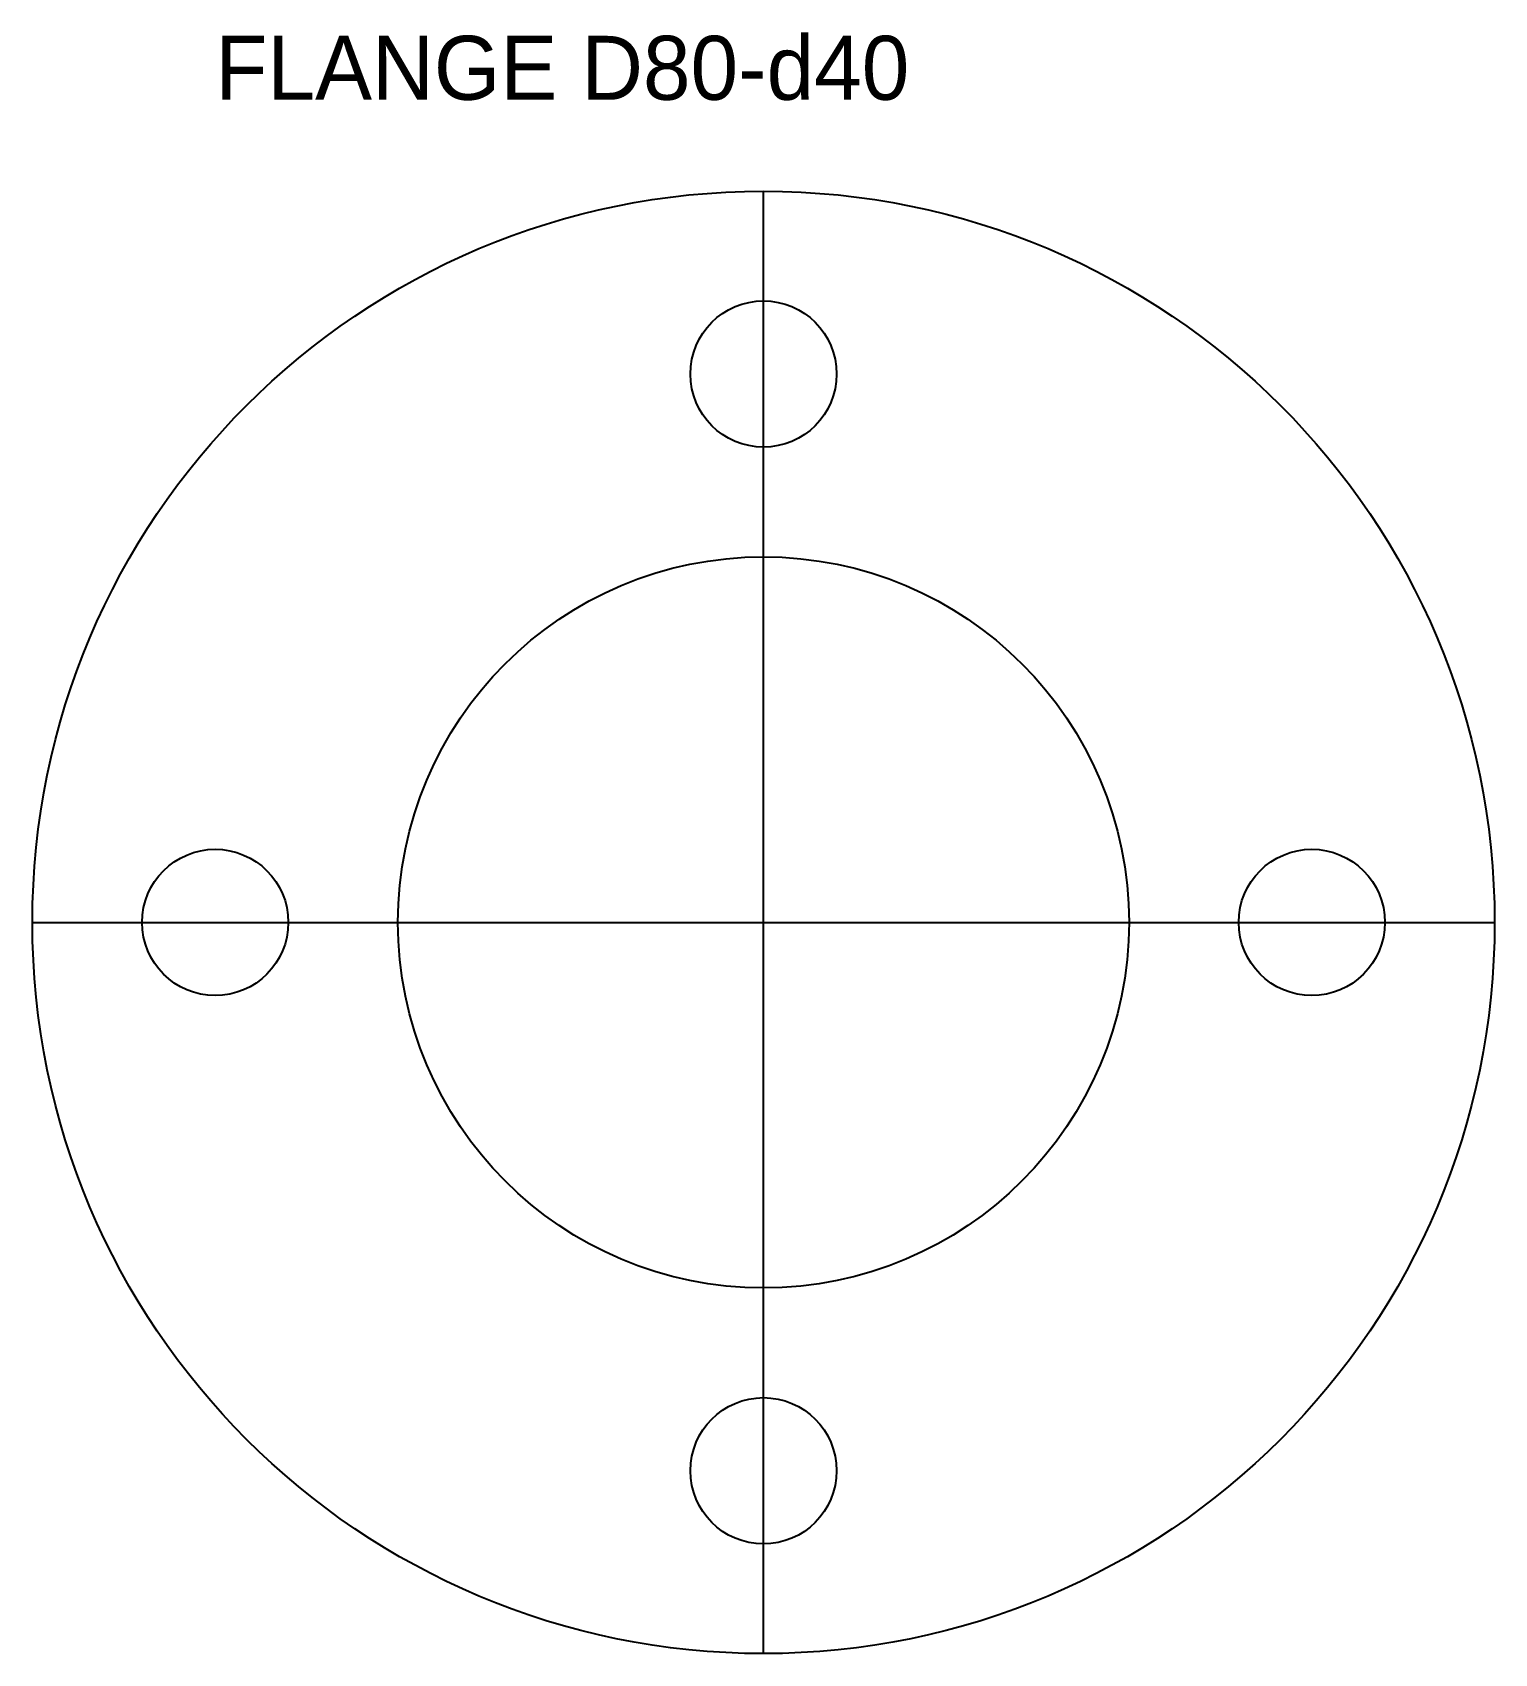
# Model space of a CAD drawing. Header units: millimetres. Extents: x 10 to 90, y 10 to 98.7.
import ezdxf

# ---------------------------------------------------------------- set-up
doc = ezdxf.new("R2010")
doc.units = ezdxf.units.MM

msp = doc.modelspace()

# ---------------------------------------------------------------- linework, layer by layer
for p, q in [((50, 10), (50, 90)), ((10, 50), (90, 50))]:
    msp.add_line(p, q)
for centre, radius in [((50, 50), 40), ((50, 80), 4), ((50, 50), 20), ((20, 50), 4), ((80, 50), 4), ((50, 20), 4)]:
    msp.add_circle(centre, radius)

# ---------------------------------------------------------------- texts
msp.add_text('FLANGE D80-d40', height=3.5).set_placement((20, 95))

doc.saveas('drawing.dxf')
